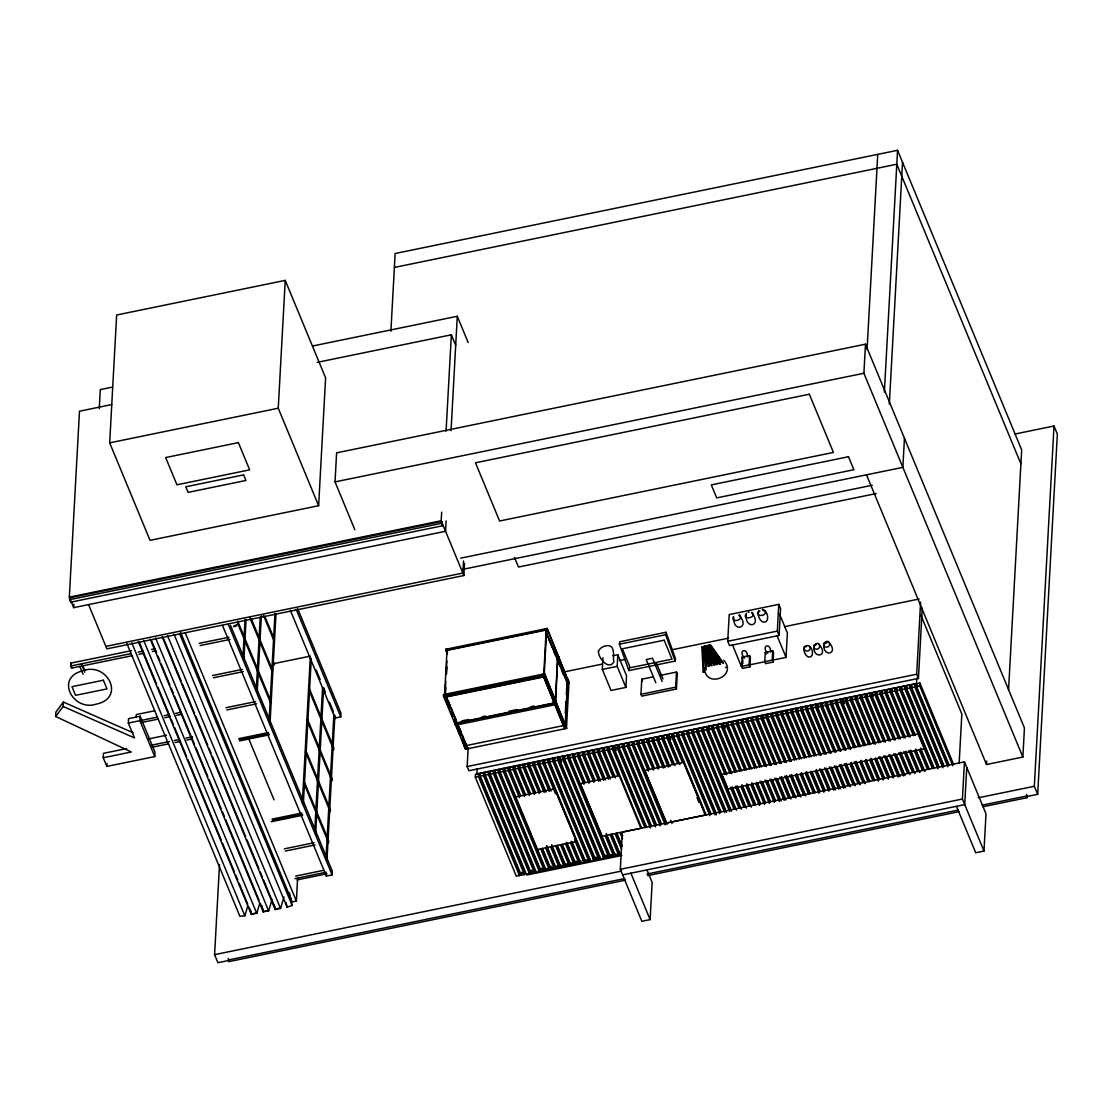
<?xml version="1.0" encoding="UTF-8"?>
<svg xmlns="http://www.w3.org/2000/svg" width="1113" height="1113" viewBox="0 0 1113 1113"><rect width="100%" height="100%" fill="white"/><g stroke="black" fill="none" stroke-linecap="round" stroke-linejoin="round"><path stroke-width="1.5" d="M63.399 702.053L63.163 706.477L134.464 737.905L128.315 723.047L128.552 718.636L140.127 716.257L154.985 752.151L154.749 756.576L106.82 766.412L103.231 757.744L131.334 751.985L55.65 716.48L55.887 712.056L63.399 702.053L133.115 732.785M446.118 520.87L445.548 531.277L73.681 607.656L69.326 597.138L79.482 411.198L111.745 404.562M69.618 599.698L69.729 597.834L441.583 521.454L442.515 525.781L70.648 602.175L69.618 599.698L441.485 523.305L441.583 521.454M73.681 607.656L73.875 604.22M132.21 655.682L71.608 668.12L70.731 666.019L70.898 663.111L131.487 650.674M71.608 668.12L70.898 663.111M99.266 408.68L100.309 389.606L112.204 387.157M109.672 442.849L116.656 315.007L285.234 280.379L325.608 377.877L318.624 505.705L150.046 540.334L109.672 442.849L278.25 408.221L285.234 280.379M103.231 757.744L103.467 753.334L126.618 748.576M106.82 766.412L106.987 763.476M136.203 717.329L136.356 714.546L154.526 710.817M154.749 756.576L139.876 720.668L140.127 716.257M228.123 960.602L217.925 962.703L214.586 954.662L219.511 864.592M243.065 655.627L245.041 619.426M243.9 659.578L246.056 619.927M625.45 880.174L228.861 961.632L228.29 958.404M256.407 687.806L260.261 617.131M257.228 691.771L261.374 615.906M269.123 720.487L274.967 613.597M269.958 724.438L275.982 614.098M180.487 632.156L292.232 901.933L296.364 901.085L297.644 877.656M302.36 802.682L310.277 657.853M303.293 804.908L311.292 658.367M314.77 830.674L322.575 687.57M315.591 834.625L323.605 688.071M354.838 529.732L335.027 481.887L336.613 452.838L865.483 344.195L1024.447 727.985L1022.861 757.035L986.508 764.506L866.512 474.806M326.053 857.9L333.858 714.81M326.972 860.126L334.874 715.311M230.502 625.395L332.314 871.187L332.119 874.901L326.332 876.084L326.457 873.608M335.444 716.549L335.333 718.65L290.382 610.397M334.957 718.038L340.745 716.842L340.954 713.127L297.7 608.714M390.9 331.201L395.143 253.5L897.565 150.297L1021.664 449.889L1008.559 689.893M88.567 604.609L106.89 648.865L463.884 575.532L441.193 520.759L441.666 512.147M446.076 431.232L451.349 334.804L317.205 362.365M451.043 430.717L457.29 316.273L312.795 345.962M443.433 695.959L443.503 694.568L544.647 673.782L566.628 728.417L465.484 749.188L443.433 695.959L544.577 675.188L544.647 673.782M447.203 653.762L445.979 649.241L547.123 628.469L569.105 683.09L547.123 628.469M443.67 694.526L444.212 697.406L545.022 676.704L544.48 673.824L566.628 728.417M444.212 697.406L444.282 696.015M445.061 694.623L445.798 681.184M446.16 674.478L446.897 661.039M447.259 654.333L447.44 650.966M445.784 687.556L445.409 695.555L467.46 748.785L467.543 747.393M446.522 673.977L446.897 667.174M447.885 650.229L447.969 648.837M466.625 746.1L446.132 696.112M463.523 560.924L462.855 573.056L105.86 646.389M455.69 725.147L455.161 722.267L455.69 725.147L556.514 704.432L555.971 701.552L552.618 702.247M463.884 575.532L464.538 563.401M465.484 749.188L461.658 738.406M922.274 608.032L918.434 678.415L468.893 770.753L467.14 766.551L468.183 747.658M475.307 777.194L475.474 774.286L478.618 773.646L519.632 872.675L519.479 875.583L516.335 876.223L475.307 777.194L478.451 776.54L478.618 773.646M477.157 768.666L476.879 773.772L916.5 683.465L916.778 678.36M480.273 776.178L480.426 773.271L483.571 772.617L524.599 871.66L524.432 874.568L521.287 875.208L480.273 776.178L483.404 775.524L483.571 772.617M621.819 855.521L526.686 875.055L485.226 775.149L485.393 772.241L488.524 771.601L529.551 870.644L529.398 873.552L526.254 874.192M529.398 873.552L488.37 774.509L488.524 771.601M490.193 774.133L490.346 771.226L493.49 770.586L534.504 869.629L534.351 872.522L531.207 873.176L490.193 774.133L493.323 773.493L493.49 770.586M495.146 773.118L495.299 770.21L498.443 769.57L539.471 868.599L539.304 871.507L536.174 872.161L495.146 773.118L498.29 772.478L498.443 769.57M500.099 772.102L500.266 769.194L503.396 768.554L544.424 867.584L544.271 870.491L541.127 871.131L500.099 772.102L503.243 771.448L503.396 768.554M542.101 848.996L549.377 866.568L549.224 869.476L546.08 870.116L505.065 771.072L505.219 768.179L508.363 767.525L520.272 796.282M519.451 797.59L508.196 770.433L508.363 767.525M520.606 795.614L510.018 770.057L510.171 767.149L513.316 766.509L525.225 795.266M524.404 796.574L513.163 769.417L513.316 766.509M525.559 794.599L514.971 769.041L515.138 766.134L518.282 765.494L530.191 794.251M529.371 795.558L518.115 768.401L518.282 765.494M530.525 793.583L519.938 768.026L520.091 765.118L523.235 764.478L535.144 793.221M534.323 794.529L523.082 767.386L523.235 764.478M535.478 792.567L524.891 767.01L525.058 764.102L528.188 763.448L540.097 792.206M521.287 875.208L521.454 872.3M539.276 793.513L528.035 766.356L528.188 763.448M540.445 791.552L529.858 765.981L530.011 763.087L533.155 762.433L545.064 791.19M544.243 792.498L532.988 765.341L533.155 762.433M546.052 792.122L534.81 764.965L534.963 762.057L538.108 761.417L550.017 790.174M531.207 873.176L531.374 870.269M542.671 674.2L564.639 728.82M545.147 628.873L547.666 636.525M549.196 791.482L537.955 764.325L538.108 761.417M563.804 726.135L543.311 676.148M544.16 675.758L546.608 630.598M551.018 791.106L539.763 763.949L539.93 761.042L543.061 760.402L584.088 859.445L583.935 862.338L580.791 862.992L572.193 842.221M555.484 793.652L542.907 763.309L543.061 760.402M544.73 762.934L544.883 760.026L548.027 759.386L589.055 858.415L588.888 861.323L585.744 861.977L544.73 762.934L547.86 762.294L548.027 759.386M541.127 871.131L541.28 868.237M549.683 761.918L549.85 759.01L552.98 758.356L594.008 857.4L593.841 860.307L590.711 860.947L549.683 761.918L552.827 761.264L552.98 758.356M555.304 700.995L557.683 657.338L555.707 701.983M555.971 701.552L555.902 702.943L455.078 723.659M554.65 760.889L554.803 757.995L557.947 757.341L598.961 856.384L598.808 859.292L595.664 859.932L554.65 760.889L557.78 760.249L557.947 757.341M546.4 846.381L554.344 865.552L554.177 868.46L551.046 869.1L551.199 866.192M559.602 759.873L559.756 756.965L562.9 756.325L603.928 855.368L603.761 858.276L600.63 858.916L559.602 759.873L562.747 759.233L562.9 756.325M565.321 713.377L565.961 701.496M566.336 694.693L567.074 681.114L545.913 631.725L557.822 660.482M564.555 758.857L564.722 755.95L567.853 755.31L608.881 854.353L608.728 857.247L605.583 857.9L564.555 758.857L567.7 758.217L567.853 755.31M566.461 728.333L569.007 681.852L567.727 678.749L565.181 725.245L464.371 745.947L465.651 749.049M546.733 845.713L555.999 868.084L559.143 867.43L559.296 864.537L552.02 846.965M606.557 835.752L613.833 853.323L613.68 856.231L610.536 856.885L569.522 757.842L569.675 754.934L572.819 754.294L584.728 783.037M551.7 844.697L560.952 867.069L564.096 866.415L564.263 863.507L556.973 845.936M583.908 784.345L572.652 757.188L572.819 754.294M585.062 782.383L574.475 756.826L574.628 753.918L577.772 753.264L589.681 782.022M557.321 845.282L565.919 866.039L569.063 865.399L569.216 862.492L561.94 844.92M588.86 783.329L577.619 756.172L577.772 753.264M590.015 781.368L579.428 755.797L579.595 752.903L582.739 752.249L594.648 781.006M562.274 844.266L570.872 865.024L574.016 864.384L574.169 861.476L566.239 842.304M571.192 841.289L579.136 860.46L578.969 863.368L575.838 864.008L575.991 861.1M593.827 782.314L582.572 755.157L582.739 752.249M594.982 780.338L584.395 754.781L584.548 751.873L587.692 751.233L599.601 779.99M598.78 781.298L587.539 754.141L587.692 751.233M600.603 780.923L589.347 753.765L589.514 750.858L592.645 750.218L604.554 778.975M603.733 780.283L592.492 753.125L592.645 750.218M605.555 779.907L594.314 752.75L594.467 749.842L597.611 749.202L609.521 777.945M608.7 779.253L597.444 752.096L597.611 749.202M612.86 655.752L617.812 654.736L626.536 675.772L625.896 687.403L611.023 690.45L602.3 669.414L602.94 657.783M610.508 778.891L599.267 751.734L599.42 748.826L602.564 748.173L614.473 776.93M595.664 859.932L595.831 857.024M612.999 776.637L602.411 751.08L602.564 748.173M615.475 777.862L604.22 750.705L604.387 747.811L607.517 747.157L640.935 828.253L602.105 836.225L580.304 783.608L619.148 775.636M617.952 775.622L607.364 750.065L607.517 747.157M641.603 827.961L609.187 749.689L609.34 746.781L612.484 746.141L646.222 827.613M605.583 857.9L605.736 854.993M644.747 827.321L612.317 749.049L612.484 746.141M625.896 687.403L617.186 666.353L617.812 654.736M646.556 826.945L614.139 748.673L614.293 745.766L617.437 745.126L651.188 826.597M650.368 827.905L617.284 748.033L617.437 745.126M651.522 825.929L619.092 747.658L619.259 744.75L622.404 744.11L656.141 825.568M655.32 826.876L622.237 747.004L622.404 744.11M656.475 824.914L624.059 746.642L624.212 743.734L627.356 743.081L661.094 824.552M606.237 833.498L615.503 855.855L618.633 855.215L618.8 852.308L611.524 834.736M646.848 869.615L652.148 882.414L650.117 919.616L641.853 921.314L620.317 869.309L622.348 832.121L964.456 761.849L986.007 813.853L983.975 851.042L975.711 852.739L956.47 806.313M660.287 825.86L627.203 745.988L627.356 743.081M661.442 823.898L629.012 745.613L629.179 742.719L632.309 742.065L666.061 823.537M665.24 824.844L632.156 744.973L632.309 742.065M667.063 824.469L633.979 744.597L634.132 741.689L637.276 741.049L649.185 769.806M648.364 771.114L637.109 743.957L637.276 741.049M659.967 675.452L676.495 672.057L677.261 673.908L676.44 689.017L641.728 696.14L640.963 694.289L641.784 679.18L653.359 676.801M649.519 769.139L638.932 743.581L639.085 740.674L642.229 740.034L654.138 768.791M653.317 770.099L642.076 742.941L642.229 740.034M654.472 768.123L643.884 742.566L644.051 739.658L647.182 739.018L659.105 767.761M658.284 769.069L647.029 741.912L647.182 739.018M659.439 767.107L648.851 741.55L649.004 738.642L652.148 737.989L664.058 766.746M663.237 768.053L651.981 740.896L652.148 737.989M665.059 767.678L653.804 740.521L653.971 737.627L657.101 736.973L669.01 765.73M668.19 767.038L656.948 739.881L657.101 736.973M670.012 766.662L658.771 739.505L658.924 736.597L662.068 735.957L673.977 764.714M672.489 764.422L661.901 738.865L662.068 735.957M674.965 765.647L663.724 738.489L663.877 735.582L667.021 734.942L678.93 763.699M677.455 763.407L666.868 737.849L667.021 734.942M679.932 764.631L668.676 737.474L668.843 734.566L671.974 733.926L705.725 815.384M682.408 762.391L671.821 736.82L671.974 733.926M676.44 689.017L675.674 687.152L676.495 672.057M706.059 814.73L673.643 736.458L673.796 733.55L676.941 732.897L710.678 814.368M709.857 815.676L676.774 735.804L676.941 732.897M711.012 813.7L678.596 735.429L678.749 732.535L681.893 731.881L716.299 814.953M714.824 814.66L681.74 734.789L681.893 731.881M715.979 812.685L683.549 734.413L683.716 731.505L686.86 730.865L720.598 812.337M719.777 813.645L686.693 733.773L686.86 730.865M720.932 811.669L688.516 733.397L688.669 730.49L691.813 729.85L725.551 811.321M724.73 812.629L691.66 732.757L691.813 729.85M726.552 812.253L693.469 732.382L693.636 729.474L696.766 728.834L730.518 810.292M729.697 811.6L696.613 731.728L696.766 728.834M701.858 647.084L702.72 647.084L701.858 647.084L703.166 672.057L704.056 671.473L703.166 672.057M731.519 811.224L698.435 731.366L698.588 728.459L701.733 727.805L735.47 809.276M702.943 646.695L703.806 646.653L702.943 646.695L706.157 669.984M704.028 646.361L704.891 646.277L704.028 646.361L708.48 666.27M711.263 665.769L705.141 646.083L705.99 645.943L712.097 665.644M705.99 645.943L705.113 646.653M733.996 808.984L701.566 730.712L701.733 727.805M714.031 665.24L706.268 645.846L707.089 645.665L714.894 664.489M714.852 665.073L707.089 645.665M716.8 664.684L707.423 645.651L708.23 645.443L717.635 663.891M736.472 810.208L703.388 730.337L703.541 727.443L706.685 726.789L726.539 774.718M717.607 664.461L708.23 645.443M719.721 664.364L708.591 645.512L709.371 645.262L719.68 662.138M720.501 664.113L709.371 645.262M721.502 662.374L709.802 645.429L710.553 645.137L723.269 662.875M723.241 663.445L710.553 645.137M725.05 774.425L706.532 729.697L706.685 726.789M726.872 774.05L708.341 729.321L708.508 726.413L711.638 725.773L731.491 773.702M730.017 773.41L711.485 728.681L711.638 725.773M731.825 773.034L713.308 728.305L713.461 725.398L716.605 724.758L735.79 771.086M734.97 772.394L716.438 727.665L716.605 724.758M736.792 772.019L718.261 727.29L718.428 724.382L721.558 723.742L740.743 770.057M739.922 771.365L721.405 726.636L721.558 723.742M726.163 667.55L725.439 667.244M727.735 641.283L729.196 614.557L778.78 604.373L780.575 608.7L779.114 635.44L729.53 645.623L727.735 641.283L777.319 631.099L778.78 604.373M741.745 770.989L723.213 726.274L723.38 723.367L726.525 722.713L745.71 769.041M744.889 770.349L726.358 725.62L726.525 722.713M746.712 769.973L728.18 725.245L728.333 722.351L731.478 721.697L750.663 768.026M749.842 769.333L731.324 724.605L731.478 721.697M751.665 768.958L733.133 724.229L733.3 721.321L736.43 720.681L755.63 767.01M754.809 768.318L736.277 723.589L736.43 720.681M756.617 767.942L738.1 723.213L738.253 720.306L741.397 719.666L760.582 765.981M741.606 663.292L741.425 666.534L732.34 644.594M741.648 666.395L742.148 657.101L749.592 655.571L750.412 657.546L749.898 666.854L742.468 668.384L741.648 666.395L749.077 664.864L749.592 655.571M742.719 663.724L742.886 660.635M759.762 767.302L741.23 722.574L741.397 719.666M761.584 766.927L743.053 722.198L743.206 719.29L746.35 718.65L766.203 766.565M764.714 766.273L746.197 721.544L746.35 718.65M766.537 765.897L748.006 721.182L748.173 718.275L751.317 717.621L771.156 765.549M769.681 765.257L751.15 720.528L751.317 717.621M771.49 764.881L752.972 720.153L753.125 717.259L756.27 716.605L776.123 764.534M774.634 764.241L756.103 719.513L756.27 716.605M776.457 763.866L757.925 719.137L758.092 716.229L761.222 715.589L781.076 763.518M779.601 763.226L761.069 718.497L761.222 715.589M764.784 661.651L765.285 652.343L772.728 650.813L773.549 652.802L773.034 662.096L765.605 663.626L764.784 661.651L772.213 660.12L772.728 650.813M781.409 762.85L762.892 718.122L763.045 715.214L766.189 714.574L786.028 762.488M784.554 762.196L766.022 717.482L766.189 714.574M786.376 761.835L767.845 717.106L767.998 714.198L771.142 713.558L790.995 761.473M789.507 761.181L770.989 716.452L771.142 713.558M791.329 760.805L772.798 716.09L772.965 713.183L776.095 712.529L795.294 758.857M794.473 760.165L775.942 715.436L776.095 712.529M796.282 759.789L777.764 715.061L777.917 712.167L781.062 711.513L800.247 757.842M799.426 759.149L780.895 714.421L781.062 711.513M801.249 758.774L782.717 714.045L782.87 711.137L786.015 710.497L805.2 756.826M772.825 660.092L786.056 657.38L787.392 632.963L779.587 614.153M804.379 758.134L785.861 713.405L786.015 710.497M806.202 757.758L787.67 713.03L787.837 710.122L790.981 709.482L810.167 755.797M809.346 757.104L790.814 712.39L790.981 709.482M811.154 756.743L792.637 712.014L792.79 709.106L795.934 708.466L815.119 754.781M814.299 756.089L795.781 711.36L795.934 708.466M816.121 755.713L797.59 710.998L797.757 708.091L800.887 707.437L820.74 755.365M819.265 755.073L800.734 710.344L800.887 707.437M821.074 754.697L802.556 709.969L802.71 707.075L805.854 706.421L825.693 754.35M824.218 754.058L805.687 709.329L805.854 706.421M826.041 753.682L807.509 708.953L807.662 706.045L810.807 705.405L830.66 753.32M829.171 753.042L810.654 708.313L810.807 705.405M830.994 752.666L812.462 707.938L812.629 705.03L815.759 704.39L835.613 752.305M834.138 752.012L815.606 707.298L815.759 704.39M835.946 751.651L817.429 706.922L817.582 704.014L820.726 703.374L840.579 751.289M839.091 750.997L820.559 706.268L820.726 703.374M840.913 750.621L822.382 705.906L822.549 702.999L825.679 702.345L845.532 750.273M844.057 749.981L825.526 705.252L825.679 702.345M845.866 749.606L827.349 704.877L827.502 701.969L830.646 701.329L850.485 749.258M849.01 748.966L830.479 704.237L830.646 701.329M850.833 748.59L832.301 703.861L832.454 700.953L835.599 700.314L854.784 746.642M853.963 747.95L835.446 703.221L835.599 700.314M855.786 747.574L837.254 702.846L837.421 699.938L840.552 699.298L859.751 745.613M858.93 746.92L840.398 702.206L840.552 699.298M860.739 746.559L842.221 701.83L842.374 698.922L845.518 698.282L864.704 744.597M863.883 745.905L845.351 701.176L845.518 698.282M1022.861 757.035L863.897 373.258L865.483 344.195M865.705 745.529L847.174 700.814L847.327 697.907L850.471 697.253L869.656 743.581M867.083 349.482L877.74 154.373M868.836 744.889L850.318 700.16L850.471 697.253M870.658 744.514L852.127 699.785L852.294 696.877L855.438 696.237L875.277 744.166M873.802 743.874L855.271 699.145L855.438 696.237M875.611 743.498L857.093 698.769L857.247 695.862L860.391 695.222L879.576 741.55M878.755 742.858L860.238 698.129L860.391 695.222M880.578 742.482L862.046 697.754L862.213 694.846L865.344 694.206L885.197 742.121M883.722 741.828L865.191 697.114L865.344 694.206M885.531 741.467L867.013 696.738L867.166 693.83L870.31 693.19L890.15 741.105M884.362 392.026L897.565 150.297M888.675 740.813L870.143 696.084L870.31 693.19M890.497 740.437L871.966 695.708L872.119 692.815L875.263 692.161L895.116 740.089M889.329 404.005L902.532 162.275M893.628 739.797L875.11 695.069L875.263 692.161M895.45 739.422L876.919 694.693L877.086 691.785L880.216 691.145L900.069 739.074M898.594 738.782L880.063 694.053L880.216 691.145M900.403 738.406L881.886 693.677L882.039 690.77L885.183 690.13L905.036 738.044M903.547 737.766L885.016 693.037L885.183 690.13M905.37 737.39L886.838 692.662L887.005 689.754L890.136 689.114L909.989 737.029M908.5 736.736L889.983 692.022L890.136 689.114M904.452 438.285L902.866 467.349L460.726 558.156M910.323 736.375L891.791 691.646L891.958 688.738L895.102 688.084L914.288 734.413M913.467 735.721L894.935 690.992L895.102 688.084M915.289 735.345L896.758 690.616L896.911 687.723L900.055 687.069L933.793 768.54M932.318 768.248L899.902 689.977L900.055 687.069M934.141 767.873L901.711 689.601L901.878 686.693L905.008 686.053L938.76 767.525M937.939 768.833L904.855 688.961L905.008 686.053M939.094 766.857L906.678 688.585L906.831 685.678L909.975 685.038L943.713 766.509M942.892 767.817L909.808 687.945L909.975 685.038M944.047 765.841L911.63 687.57L911.784 684.662L914.928 684.022L948.679 765.48M947.859 766.787L914.775 686.93L914.928 684.022M918.434 678.415L916.681 674.214L920.618 602.105M949.013 764.826L916.583 686.554L916.75 683.646L919.895 682.992L953.632 764.464M952.811 765.772L919.728 685.9L919.895 682.992M959.156 763.337L961.841 714.017L920.966 615.322M983.975 851.042L962.425 799.037L964.456 761.849M966.766 767.427L964.734 804.616L622.626 874.888M986.508 764.506L986.688 761.083M982.876 806.758L1027.132 797.673L1026.548 794.432M1027.132 797.673L1027.216 796.045M1027.466 796.421L1037.678 794.32L1034.339 786.279L1054.011 426.001L1014.903 434.042M1037.678 794.32L1057.35 434.056L1054.011 426.001M619.385 644.218L619.718 641.77L666.005 632.267L675.48 658.632L675.146 661.08L628.873 670.583L619.385 644.218L665.671 634.702L666.005 632.267M628.873 670.583L629.207 668.148M126.771 643.231L239.852 916.222L244.86 915.832L247.782 906.024M251.747 913.773L256.755 913.383L259.677 903.589M263.656 911.338L268.65 910.949L272.059 899.499M263.572 879.98L275.551 908.89L280.559 908.5L283.954 897.064M733.37 616.588C730.142 623.864 745.056 619.802 739.394 614.807M733.773 617.325C732.73 633.867 751.094 627.162 738.865 615.336M746.169 614.779C744.945 630.083 762.544 626.104 751.998 613.04M758.565 612.233C757.007 615.795 761.32 624.393 766.022 621.652C769.57 618.814 766.885 609.98 762.516 609.368M804.268 648.1C802.863 651.328 806.772 659.077 811.015 656.614C814.215 654.054 811.78 646.069 807.843 645.512C797.687 646.876 809.137 656.03 810.445 647.376L809.541 646.542M55.65 716.48L63.163 706.477M746.406 613.36C740.841 620.678 757.716 618.118 751.79 612.261M758.802 610.814C753.863 616.352 766.231 617.367 765.396 611.427L762.781 610.161M236.819 624.602L233.535 626.341M759.177 611.566L759.956 610.995M236.693 625.784L233.883 626.8M805.534 646.987L806.355 646.597M816.274 644.552L814.187 646.069L813.965 648.462C822.229 652.427 820.991 638.264 813.826 645.401C812.393 660.343 830.02 656.044 818.778 644.274M709.76 645.999L710.525 645.721M138.304 641.491L251.385 914.496L255.197 913.23M150.213 639.057L263.294 912.048L268.358 910.364M162.108 636.608L275.189 909.599L280.267 907.916M174.004 634.16L287.084 907.165L292.163 905.481L289.436 892.821M82.459 670.875C54.607 677.942 73.402 711.944 96.414 704.084C125.491 698.157 107.85 662.458 83.739 670.457M708.564 646.096L709.343 645.846M748.145 612.317L749.132 612.025M707.381 646.236L708.188 646.027M394.378 267.44L896.8 164.237L1020.899 463.829M335.027 481.887L863.897 373.258M69.326 597.138L441.193 520.759M462.966 569.313L872.23 485.254M876.14 493.574L518.477 567.032L514.498 557.418M70.731 666.019L131.334 653.568M138.068 652.19L143.118 651.147M151.535 649.422L154.902 648.726M138.944 654.291L143.994 653.261M152.398 651.522L155.764 650.841M199.227 643.342L228.986 637.234M200.159 645.568L229.904 639.46M212.569 675.535L242.314 669.414M274.007 663.598L310.374 656.127M213.487 677.761L243.232 671.64M445.91 650.632L547.053 629.861M128.315 723.047L139.876 720.668M140.934 720.501L157.462 717.106M164.07 715.742L169.023 714.727M175.631 713.377L180.598 712.348M141.754 722.476L158.283 719.081M164.891 717.732L169.844 716.716M176.452 715.353L181.419 714.337M225.897 707.715L255.642 701.607M226.815 709.941L256.574 703.833M148.266 738.962L166.435 735.234M151.187 745.265L169.371 741.522M174.324 740.507L179.276 739.491M185.899 738.128L192.507 736.778M152.008 747.24L168.536 743.846M175.144 742.482L180.097 741.467M186.72 740.117L191.673 739.088M238.725 738.67L268.47 732.549M448.33 695.611L451.697 694.915M564.931 671.765L602.383 664.071M619.412 660.579L624.518 659.522M672.196 649.728L728.389 638.194M784.582 626.647L919.115 599.017M446.104 696.585L523.18 680.753M526.532 680.057L543.297 676.621M239.17 740.006L268.915 733.898M239.643 740.896L269.388 734.789M706.24 646.416L707.061 646.25M602.3 669.414L617.186 666.353M461.881 720.876L468.601 719.499M482.04 716.744L485.407 716.049M508.919 711.221L517.322 709.496M530.762 706.727L534.129 706.045M456.052 723.033L555.206 702.665M456.455 724.02L463.175 722.643M749.689 664.837L764.575 661.79M640.963 694.289L675.674 687.152M467.14 766.551L916.681 674.214M485.226 775.149L488.37 774.509M505.065 771.072L508.196 770.433M510.018 770.057L513.163 769.417M514.971 769.041L518.115 768.401M519.938 768.026L523.082 767.386M524.891 767.01L528.035 766.356M529.858 765.981L532.988 765.341M534.81 764.965L537.955 764.325M539.763 763.949L542.907 763.309M569.522 757.842L572.652 757.188M574.475 756.826L577.619 756.172M579.428 755.797L582.572 755.157M584.395 754.781L587.539 754.141M589.347 753.765L592.492 753.125M594.314 752.75L597.444 752.096M599.267 751.734L602.411 751.08M604.22 750.705L607.364 750.065M609.187 749.689L612.317 749.049M614.139 748.673L617.284 748.033M619.092 747.658L622.237 747.004M624.059 746.642L627.203 745.988M629.012 745.613L632.156 744.973M633.979 744.597L637.109 743.957M638.932 743.581L642.076 742.941M643.884 742.566L647.029 741.912M648.851 741.55L651.981 740.896M653.804 740.521L656.948 739.881M658.771 739.505L661.901 738.865M663.724 738.489L666.868 737.849M668.676 737.474L671.821 736.82M673.643 736.458L676.774 735.804M678.596 735.429L681.74 734.789M683.549 734.413L686.693 733.773M688.516 733.397L691.66 732.757M693.469 732.382L696.613 731.728M698.435 731.366L701.566 730.712M703.388 730.337L706.532 729.697M708.341 729.321L711.485 728.681M713.308 728.305L716.438 727.665M718.261 727.29L721.405 726.636M723.213 726.274L726.358 725.62M728.18 725.245L731.324 724.605M733.133 724.229L736.277 723.589M738.1 723.213L741.23 722.574M743.053 722.198L746.197 721.544M748.006 721.182L751.15 720.528M752.972 720.153L756.103 719.513M757.925 719.137L761.069 718.497M762.892 718.122L766.022 717.482M767.845 717.106L770.989 716.452M772.798 716.09L775.942 715.436M777.764 715.061L780.895 714.421M782.717 714.045L785.861 713.405M787.67 713.03L790.814 712.39M792.637 712.014L795.781 711.36M797.59 710.998L800.734 710.344M802.556 709.969L805.687 709.329M807.509 708.953L810.654 708.313M812.462 707.938L815.606 707.298M817.429 706.922L820.559 706.268M822.382 705.906L825.526 705.252M827.349 704.877L830.479 704.237M832.301 703.861L835.446 703.221M837.254 702.846L840.398 702.206M842.221 701.83L845.351 701.176M847.174 700.814L850.318 700.16M852.127 699.785L855.271 699.145M857.093 698.769L860.238 698.129M862.046 697.754L865.191 697.114M867.013 696.738L870.143 696.084M871.966 695.708L875.11 695.069M876.919 694.693L880.063 694.053M881.886 693.677L885.016 693.037M886.838 692.662L889.983 692.022M891.791 691.646L894.935 690.992M896.758 690.616L899.902 689.977M901.711 689.601L904.855 688.961M906.678 688.585L909.808 687.945M911.63 687.57L914.775 686.93M916.583 686.554L919.728 685.9M272.045 819.14L301.804 813.019M272.504 820.476L302.249 814.368M271.322 821.7L302.722 815.259M515.848 796.852L554.691 788.88L576.478 841.484L537.649 849.469M284.358 848.843L314.103 842.736M285.276 851.069L315.035 844.962M295.641 876.084L323.73 870.31M294.903 878.644L326.304 872.202M297.115 879.91L326.86 873.788M518.408 874.039L525.197 872.648M528.592 871.952L535.645 870.575M538.775 869.865L545.579 868.46M554.065 866.721L561.133 865.344M564.249 864.634L581.223 861.142M583.212 860.808L590.001 859.403M593.104 858.707L600.199 857.316M603.288 856.607L615.489 854.172M539.457 870.283L575.129 862.951M609.103 855.98L620.998 853.532M620.317 869.309L962.425 799.037M214.586 954.662L621.068 871.159M978.216 797.798L1034.339 786.279M228.193 960.032L624.783 878.56M646.903 874.025L958.376 810.041M982.209 805.144L1026.464 796.059M647.571 875.625L959.044 811.655M827.905 642.173L824.663 643.439L823.884 646.43C832.148 650.395 830.896 636.219 823.745 643.37C822.312 658.312 839.925 654.013 828.698 642.229M709.802 645.429L721.53 661.79M708.591 645.512L718.887 662.374M707.423 645.651L716.828 664.099M916.5 683.465L917.822 686.651M920.576 748.131L929.174 768.902M920.242 748.799L928.84 769.556M919.421 750.106L927.366 769.264M915.623 749.146L924.875 771.518M915.276 749.814L923.887 770.572M914.455 751.122L922.399 770.293M910.657 750.162L919.922 772.533M910.323 750.83L918.921 771.601M908.848 750.538L917.446 771.309M905.704 751.192L914.969 773.549M905.37 751.845L913.968 772.617M903.881 751.553L912.479 772.325M900.737 752.207L910.003 774.565M900.403 752.861L909.015 773.632M898.928 752.583L907.526 773.34M872.119 692.815L873.441 696.001M896.452 754.823L905.05 775.58M895.45 753.891L904.048 774.648M893.962 753.598L903.227 775.956M891.485 755.838L900.097 776.61M890.497 754.906L899.095 775.664M889.009 754.614L898.274 776.971M886.532 756.854L894.476 776.025M885.531 755.922L894.129 776.693M884.056 755.63L893.308 778.001M881.566 757.87L889.51 777.041M880.578 756.937L889.176 777.709M879.089 756.645L888.355 779.017M876.613 758.899L884.557 778.057M875.611 757.953L884.223 778.724M874.79 759.261L883.402 780.032M870.992 758.315L879.59 779.086M870.658 758.983L879.256 779.74M869.837 760.29L878.435 781.048M842.374 698.922L844.364 703.708M866.039 759.33L874.637 780.102M865.705 759.998L874.303 780.756M864.884 761.306L872.815 780.477M861.072 760.346L869.684 781.117M860.739 761.014L869.35 781.785M859.918 762.322L867.862 781.493M856.12 761.375L865.385 783.733M855.786 762.029L864.384 782.801M854.297 761.737L862.909 782.509M851.167 762.391L860.419 784.748M850.819 763.045L859.431 783.816M850.012 764.353L857.942 783.524M846.2 763.407L855.466 785.764M845.866 764.075L854.464 784.832M844.391 763.782L852.989 784.54M817.582 704.014L818.904 707.214M841.247 764.422L850.513 786.794M840.913 765.09L849.511 785.848M839.425 764.798L848.023 785.569M836.948 767.038L845.546 787.809M835.946 766.106L844.558 786.877M834.472 765.814L843.737 788.185M777.319 631.099L779.114 635.44M776.957 635.426L786.056 657.38M831.995 768.053L840.593 788.825M830.994 767.121L839.592 787.893M829.505 766.829L838.771 789.2M827.029 769.083L835.64 789.84M826.041 768.137L834.639 788.908M824.552 767.859L833.818 790.216M822.076 770.099L830.02 789.27M821.074 769.166L829.672 789.924M819.599 768.874L828.865 791.232M770.739 652.232C770.85 641.77 760.346 645.804 767.831 653.359M772.213 660.12L773.034 662.096M816.455 769.514L825.053 790.286M816.121 770.182L824.719 790.94M815.3 771.49L823.898 792.247M765.285 652.343L766.106 654.333M812.156 772.13L820.1 791.301M811.154 771.198L819.766 791.969M810.334 772.505L818.945 793.277M806.535 771.559L815.133 792.317M806.202 772.213L814.799 792.985M805.381 773.521L813.325 792.693M801.583 772.575L810.181 793.332M801.249 773.229L809.847 794M800.428 774.537L808.358 793.708M796.616 773.591L805.882 795.948M796.282 774.258L804.894 795.016M747.602 656.976C747.713 646.514 737.209 650.562 744.694 658.103M795.461 775.566L803.405 794.724M749.077 664.864L749.898 666.854M791.663 774.606L800.929 796.978M742.148 657.101L742.969 659.077M791.329 775.274L799.927 796.032M789.84 774.982L798.452 795.753M763.045 715.214L764.367 718.414M786.71 775.622L795.976 797.993M786.376 776.29L794.974 797.061M784.888 775.998L793.486 796.769M781.743 776.651L791.009 799.009M781.409 777.305L790.007 798.077M779.935 777.013L788.533 797.784M777.444 779.267L786.056 800.024M776.457 778.321L785.055 799.092M774.968 778.043L784.234 800.4M723.784 660.232C738.239 676.342 705.086 689.392 704.418 667.772M772.492 780.283L781.089 801.04M771.49 779.35L780.102 800.108M770.015 779.058L779.281 801.416M767.539 781.298L775.469 800.47M766.537 780.366L775.135 801.123M765.048 780.074L774.314 802.445M706.268 645.846L714.059 664.656M762.572 782.314L770.516 801.485M761.584 781.382L770.182 802.153M760.096 781.089L769.361 803.461M757.619 783.329L765.563 802.501M756.617 782.397L765.229 803.169M755.797 783.705L764.408 804.476M751.998 782.759L760.596 803.516M751.665 783.413L760.262 804.184M750.844 784.721L759.442 805.492M723.38 723.367L725.37 728.152M747.046 783.775L755.644 804.546M746.698 784.442L755.31 805.2M745.891 785.75L753.821 804.908M742.079 784.79L751.345 807.162M741.745 785.458L750.343 806.229M740.924 786.766L748.868 805.937M737.126 785.806L746.392 808.177M736.792 786.474L745.39 807.245M735.303 786.181L743.901 806.953M708.508 726.413L709.83 729.613M732.159 786.835L741.425 809.193M731.825 787.489L740.437 808.261M730.351 787.197L738.949 807.968M656.559 663.445L662.972 678.916M662.11 681.448L652.482 658.228L646.208 659.522L655.821 682.728M696.961 797.534L698.95 802.32M668.843 734.566L670.819 739.352M641.784 679.18L642.563 681.031M670.694 820.253L672.015 823.453M457.29 316.273L468.183 342.581M451.349 334.804L455.704 345.336M614.293 745.766L616.282 750.565M559.143 663.668L561.119 668.468M562.441 671.668L566.42 681.239M548.959 639.655L552.201 647.488M553.495 650.618L555.443 655.32M556.737 658.451L559.978 666.284M561.286 669.414L563.22 674.102M621.43 832.705L622.765 835.891M619.955 832.413L622.598 838.799M616.811 833.053L622.111 845.838M616.477 833.72L621.777 846.506M615.002 833.428L621.611 849.4M630.89 873.19L650.117 919.616M611.858 834.082L620.456 854.84M610.035 834.444L618.633 855.215M605.082 835.473L613.68 856.231M567.7 758.217L608.728 857.247M562.747 759.233L603.761 858.276M559.756 756.965L561.745 761.765M557.78 760.249L598.808 859.292M552.827 761.264L593.841 860.307M547.86 762.294L588.888 861.323M574.67 839.981L583.935 862.338M441.485 523.305L442.515 525.781M570.371 842.597L578.969 863.368M567.227 843.237L575.838 864.008M565.418 843.612L574.016 864.384M560.451 844.628L569.063 865.399M555.498 845.657L564.096 866.415M550.545 846.673L559.143 867.43M545.579 847.689L554.177 868.46M542.434 848.329L551.046 869.1M540.626 848.704L549.224 869.476M503.243 771.448L544.271 870.491M498.29 772.478L539.304 871.507M493.323 773.493L534.351 872.522M483.404 775.524L524.432 874.568M448.08 700.425L450.111 705.698M451.322 708.244L452.615 711.374M453.408 713.683L455.871 719.207M459.113 727.039L461.046 731.728M462.02 734.455L463.648 738.002M464.664 740.841L466.653 745.64M478.451 776.54L519.479 875.583M444.157 696.126L449.346 708.661M450.64 711.791L452.588 716.48M453.881 719.61L460.365 735.276M278.25 408.221L318.624 505.705M296.169 609.214L340.745 716.842M316.162 669.984L320.154 679.612M323.48 687.639L325.469 692.467M329.462 702.094L333.455 711.736M264.866 616.407L274.118 638.723L274.007 640.81L263.433 615.308M273.214 661.692L274.549 664.892M251.288 618.745L272.421 669.748L272.309 671.849L249.855 617.645M237.709 621.082L270.723 700.787L270.612 702.873L237.598 623.183M228.304 624.296L332.119 874.901M222.53 625.478L326.332 876.084M248.756 738.809L274.035 799.83M185.287 632.907L296.364 901.085M179.749 634.09L292.163 905.481M167.479 635.509L280.559 908.5M163.806 639.112L181.099 680.864M182.421 684.078L194.399 712.974M195.735 716.188L207.7 745.098M209.035 748.312L211.025 753.125M212.36 756.339L245.625 836.628M246.947 839.842L258.926 868.738M260.247 871.952L262.251 876.78M155.583 637.944L268.65 910.949M151.243 639.947L156.557 652.788M157.893 656.002L159.882 660.816M161.218 664.03L169.858 684.912M171.193 688.126L173.183 692.94M174.518 696.154L194.469 744.333M195.805 747.533L207.783 776.443M209.105 779.657L221.084 808.567M222.405 811.767L224.409 816.594M225.73 819.794L258.995 900.097M260.331 903.311L262.988 909.724M143.674 640.392L256.755 913.383M139.334 642.396L156.627 684.147M157.963 687.347L169.941 716.257M171.263 719.471L173.266 724.285M174.588 727.499L186.567 756.409M187.902 759.623L221.153 839.912M222.489 843.125L234.453 872.022M235.789 875.235L237.779 880.049M239.114 883.263L247.754 904.146M249.089 907.359L251.093 912.173M131.779 642.841L244.86 915.832M82.195 664.28L84.797 670.583M81.444 664.322L84.713 672.21M79.788 666.381L83.058 674.255M665.671 634.702L675.146 661.08M705.141 646.083L711.29 665.184M704.891 646.277L709.357 665.602M704.849 646.862L709.329 666.186M286.069 902.406L287.084 907.165M274.16 904.855L275.189 909.599M261.917 905.718L263.294 912.048M250.369 909.738L251.385 914.496M703.806 646.653L706.574 666.117M703.764 647.237L706.546 666.701M702.72 647.084L704.028 672.057M304.058 781.256L303.946 783.343L328.558 842.764L328.669 840.677L304.058 781.256M305.755 750.218L305.644 752.318L330.255 811.739L330.366 809.638L305.755 750.218M307.452 719.193L307.327 721.28L331.952 780.7L332.064 778.613L307.452 719.193M309.136 688.168L309.024 690.255L333.636 749.675L333.761 747.588L309.136 688.168M446.146 649.213L446.689 652.093L446.146 649.213M447.036 649.978L444.56 695.305L543.728 674.937L546.205 629.61L447.036 649.978M546.956 628.497L547.499 631.377L546.956 628.497M558.448 656.225L558.99 659.105L558.448 656.225M598.488 651.049C597.681 656.92 608.227 671.014 613.847 661.998C612.651 657.115 615.892 645.443 607.601 645.596C603.956 645.79 600.13 647.655 598.488 651.049M238.377 442.626L165.656 457.554L176.939 484.795L249.646 469.853L238.377 442.626M243.622 474.903L185.774 486.784L188.083 492.363L245.931 480.482L243.622 474.903M809.332 394.225L475.474 462.799L499.584 520.995L833.428 452.421L809.332 394.225M848.496 456.72L711.318 484.892L716.702 497.901L853.88 469.714L848.496 456.72M103.384 680.224L71.983 686.665L75.573 695.333L106.973 688.891L103.384 680.224M664.169 640.198L622.348 648.796L630.195 667.73L672.015 659.146L664.169 640.198M683.605 762.391L644.761 770.377L666.562 822.98L705.392 815.008L683.605 762.391M918.545 733.857L721.864 774.258L728.013 789.103L924.694 748.715L918.545 733.857"/></g></svg>
